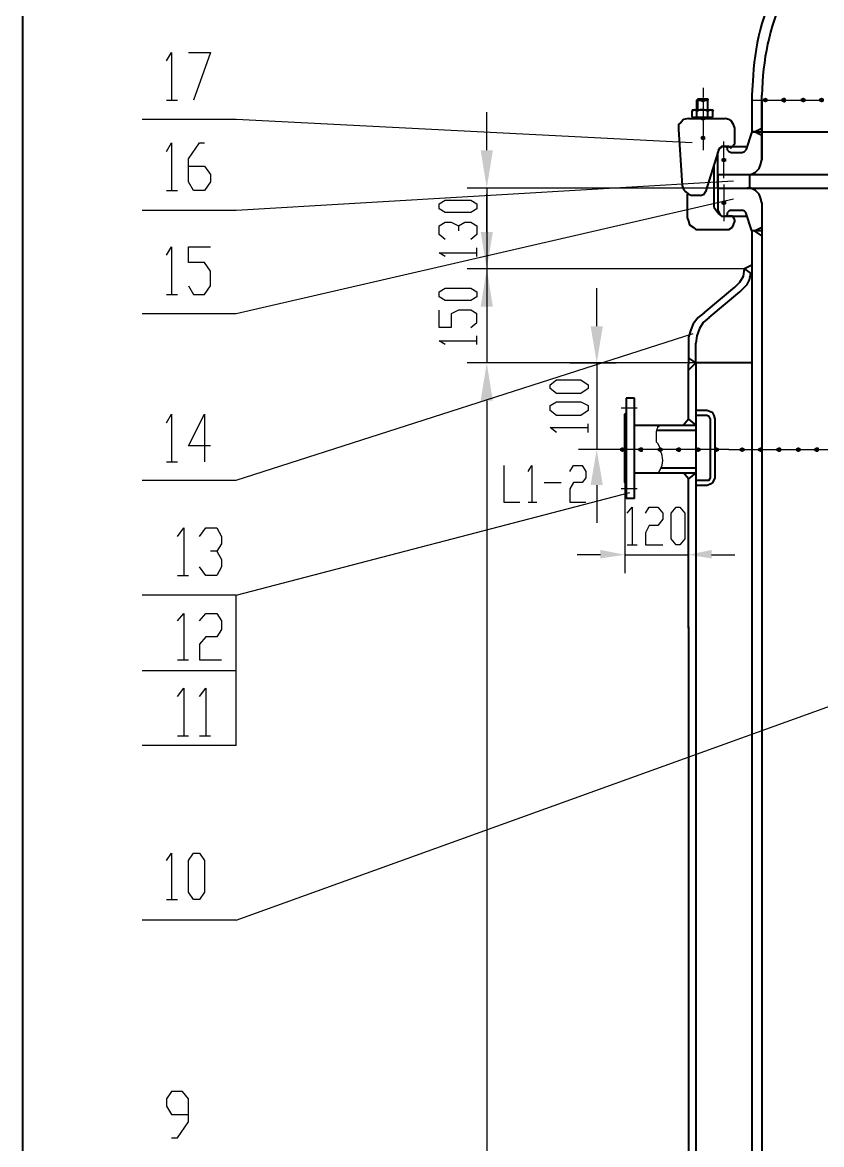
# Model space of a CAD drawing. Header units: millimetres. Extents: x 0 to 822, y 14 to 1153.
# Drawn here: x 43.6 to 161.3, y 682.6 to 847.9 of the extents above; entities that cross this region are included whole.
import ezdxf

# ---------------------------------------------------------------- set-up
doc = ezdxf.new("R2010")
doc.units = ezdxf.units.MM
doc.layers.add('1', color=7, linetype='Continuous')

msp = doc.modelspace()

# ---------------------------------------------------------------- hatches: boundary and pattern name
h = msp.add_hatch(color=0)
h.dxf.hatch_style = 2
h.paths.add_polyline_path([(143.82, 836.061732), (143.46, 836.241732), (143.46, 836.601732), (143.82, 836.781732), (144.18, 836.601732), (144.18, 836.241732)])
h = msp.add_hatch(color=0)
h.dxf.hatch_style = 2
h.paths.add_polyline_path([(153, 836.061732), (152.64, 836.241732), (152.64, 836.601732), (153, 836.781732), (153.36, 836.601732), (153.36, 836.241732)])
h = msp.add_hatch(color=0)
h.dxf.hatch_style = 2
h.paths.add_polyline_path([(155.7, 836.061732), (155.34, 836.241732), (155.34, 836.601732), (155.7, 836.781732), (155.88, 836.781732), (156.06, 836.601732), (156.06, 836.241732), (155.88, 836.061732)])
h = msp.add_hatch(color=0)
h.dxf.hatch_style = 2
h.paths.add_polyline_path([(158.58, 836.061732), (158.22, 836.241732), (158.22, 836.601732), (158.58, 836.781732), (158.94, 836.601732), (158.94, 836.241732)])
h = msp.add_hatch(color=0)
h.dxf.hatch_style = 2
h.paths.add_polyline_path([(161.28, 836.061732), (160.92, 836.241732), (160.92, 836.601732), (161.28, 836.781732), (161.64, 836.601732), (161.64, 836.241732)])
h = msp.add_hatch(color=0)
h.dxf.hatch_style = 2
h.paths.add_polyline_path([(143.82, 833.361732), (143.46, 833.541732), (143.46, 833.901732), (143.82, 834.081732), (144.18, 833.901732), (144.18, 833.541732)])
h = msp.add_hatch(color=0)
h.dxf.hatch_style = 2
h.paths.add_polyline_path([(143.82, 830.481732), (143.46, 830.661732), (143.46, 831.021732), (143.82, 831.201732), (144.18, 831.021732), (144.18, 830.661732)])
h = msp.add_hatch(color=0)
h.dxf.hatch_style = 2
h.paths.add_polyline_path([(111.06, 829.041732), (112.86, 829.041732), (111.96, 823.461732)])
h = msp.add_hatch(color=0)
h.dxf.hatch_style = 2
h.paths.add_polyline_path([(146.88, 827.241732), (146.52, 827.421732), (146.52, 827.781732), (146.88, 827.961732), (147.24, 827.781732), (147.24, 827.421732)])
h = msp.add_hatch(color=0)
h.dxf.hatch_style = 2
h.paths.add_polyline_path([(146.88, 820.941732), (146.52, 821.121732), (146.52, 821.481732), (146.88, 821.661732), (147.24, 821.481732), (147.24, 821.121732)])
h = msp.add_hatch(color=0)
h.dxf.hatch_style = 2
h.paths.add_polyline_path([(111.06, 816.981732), (112.86, 816.981732), (111.96, 811.581732)])
h = msp.add_hatch(color=0)
h.dxf.hatch_style = 2
h.paths.add_polyline_path([(111.06, 806.001732), (112.86, 806.001732), (111.96, 811.581732)])
h = msp.add_hatch(color=0)
h.dxf.hatch_style = 2
h.paths.add_polyline_path([(127.26, 803.121732), (129.06, 803.121732), (128.16, 797.721732)])
h = msp.add_hatch(color=0)
h.dxf.hatch_style = 2
h.paths.add_polyline_path([(111.06, 792.141732), (112.86, 792.141732), (111.96, 797.721732)])
h = msp.add_hatch(color=0)
h.dxf.hatch_style = 2
h.paths.add_polyline_path([(111.06, 792.141732), (112.86, 792.141732), (111.96, 797.721732)])
h = msp.add_hatch(color=0)
h.dxf.hatch_style = 2
h.paths.add_polyline_path([(127.26, 779.721732), (129.06, 779.721732), (128.16, 784.941732)])
h = msp.add_hatch(color=0)
h.dxf.hatch_style = 2
h.paths.add_polyline_path([(131.94, 784.581732), (131.58, 784.761732), (131.58, 785.121732), (131.94, 785.301732), (132.3, 785.121732), (132.3, 784.761732)])
h = msp.add_hatch(color=0)
h.dxf.hatch_style = 2
h.paths.add_polyline_path([(134.64, 784.581732), (134.28, 784.761732), (134.28, 785.121732), (134.64, 785.301732), (134.82, 785.301732), (135, 785.121732), (135, 784.761732), (134.82, 784.581732)])
h = msp.add_hatch(color=0)
h.dxf.hatch_style = 2
h.paths.add_polyline_path([(137.52, 784.581732), (137.16, 784.761732), (137.16, 785.121732), (137.52, 785.301732), (137.88, 785.121732), (137.88, 784.761732)])
h = msp.add_hatch(color=0)
h.dxf.hatch_style = 2
h.paths.add_polyline_path([(140.22, 784.581732), (139.86, 784.761732), (139.86, 785.121732), (140.22, 785.301732), (140.4, 785.301732), (140.58, 785.121732), (140.58, 784.761732), (140.4, 784.581732)])
h = msp.add_hatch(color=0)
h.dxf.hatch_style = 2
h.paths.add_polyline_path([(143.1, 784.581732), (142.74, 784.761732), (142.74, 785.121732), (143.1, 785.301732), (143.46, 785.121732), (143.46, 784.761732)])
h = msp.add_hatch(color=0)
h.dxf.hatch_style = 2
h.paths.add_polyline_path([(145.8, 784.581732), (145.44, 784.761732), (145.44, 785.121732), (145.8, 785.301732), (146.16, 785.121732), (146.16, 784.761732)])
h = msp.add_hatch(color=0)
h.dxf.hatch_style = 2
h.paths.add_polyline_path([(149.58, 784.581732), (149.22, 784.761732), (149.22, 785.121732), (149.58, 785.301732), (149.94, 785.121732), (149.94, 784.761732)])
h = msp.add_hatch(color=0)
h.dxf.hatch_style = 2
h.paths.add_polyline_path([(152.28, 784.581732), (151.92, 784.761732), (151.92, 785.121732), (152.28, 785.301732), (152.64, 785.121732), (152.64, 784.761732)])
h = msp.add_hatch(color=0)
h.dxf.hatch_style = 2
h.paths.add_polyline_path([(154.98, 784.581732), (154.62, 784.761732), (154.62, 785.121732), (154.98, 785.301732), (155.16, 785.301732), (155.34, 785.121732), (155.34, 784.761732), (155.16, 784.581732)])
h = msp.add_hatch(color=0)
h.dxf.hatch_style = 2
h.paths.add_polyline_path([(157.86, 784.581732), (157.5, 784.761732), (157.5, 785.121732), (157.86, 785.301732), (158.22, 785.121732), (158.22, 784.761732)])
h = msp.add_hatch(color=0)
h.dxf.hatch_style = 2
h.paths.add_polyline_path([(160.56, 784.581732), (160.2, 784.761732), (160.2, 785.121732), (160.56, 785.301732), (160.74, 785.301732), (160.92, 785.121732), (160.92, 784.761732), (160.74, 784.581732)])
h = msp.add_hatch(color=0)
h.dxf.hatch_style = 2
h.paths.add_polyline_path([(128.7, 770.181732), (128.7, 768.921732), (132.3, 769.461732)])
h = msp.add_hatch(color=0)
h.dxf.hatch_style = 2
h.paths.add_polyline_path([(145.08, 770.181732), (145.08, 768.921732), (141.66, 769.461732)])

# ---------------------------------------------------------------- linework, layer by layer
at = {"layer": '1', "color": 0, "lineweight": 40}
for points in [[(43.56, 14.721732), (819, 14.721732), (819, 1153.221732), (43.56, 1153.221732), (43.56, 14.721732)], [(142.92, 834.981732), (142.92, 836.421732), (143.1, 836.601732), (144.54, 836.601732)], [(142.92, 836.421732), (144.54, 836.421732)], [(144.54, 836.601732), (144.54, 836.421732)], [(144.54, 834.981732), (144.54, 836.421732)], [(151.02, 837.141732), (151.02, 831.741732)], [(152.46, 831.741732), (152.46, 837.141732)], [(152.46, 836.241732), (152.46, 831.741732)], [(142.2, 834.981732), (145.26, 834.981732)], [(142.2, 834.981732), (142.2, 834.801732)], [(142.92, 834.801732), (142.56, 834.981732), (142.2, 834.801732)], [(142.2, 833.901732), (142.2, 834.801732)], [(144.54, 834.801732), (144, 834.981732), (143.46, 834.981732), (142.92, 834.801732)], [(142.92, 833.901732), (142.92, 834.801732)], [(145.26, 834.801732), (144.9, 834.981732), (144.54, 834.801732)], [(144.54, 833.901732), (144.54, 834.801732)], [(145.26, 834.981732), (145.26, 834.801732)], [(145.26, 833.901732), (145.26, 834.801732)], [(141.66, 833.721732), (140.94, 833.541732), (140.58, 833.181732), (140.22, 832.821732), (140.22, 832.101732)], [(141.66, 833.721732), (147.06, 833.721732)], [(142.2, 833.901732), (145.26, 833.901732)], [(142.38, 833.721732), (142.38, 833.901732)], [(145.08, 833.721732), (142.38, 833.721732)], [(145.08, 833.901732), (145.08, 833.721732)], [(148.5, 832.281732), (148.32, 832.821732), (147.96, 833.361732), (147.6, 833.541732), (147.06, 833.721732)], [(140.22, 832.101732), (140.76, 823.821732)], [(148.5, 829.941732), (148.5, 832.281732)], [(151.02, 831.741732), (150.12, 829.041732)], [(151.38, 831.741732), (151.02, 831.741732)], [(151.02, 831.741732), (247.86, 831.741732)], [(152.46, 831.201732), (151.38, 831.741732), (152.46, 832.281732)], [(152.46, 827.601732), (152.46, 831.741732)], [(152.46, 831.741732), (152.46, 827.601732)], [(147.6, 829.581732), (147.24, 829.581732), (146.7, 829.581732), (146.16, 829.221732), (145.98, 828.681732), (144.18, 822.921732)], [(147.42, 829.041732), (147.42, 829.401732), (147.06, 829.581732), (146.88, 829.581732), (146.52, 829.581732), (146.34, 829.401732)], [(146.88, 829.581732), (150.12, 829.581732)], [(147.6, 829.581732), (147.96, 829.401732), (148.14, 829.581732), (148.32, 829.761732), (148.5, 829.941732)], [(145.98, 828.681732), (146.34, 829.401732)], [(145.98, 823.461732), (145.98, 828.681732)], [(147.42, 829.041732), (147.6, 828.861732), (147.96, 828.681732)], [(147.96, 828.681732), (149.58, 828.681732)], [(149.58, 828.681732), (149.94, 828.861732), (150.12, 829.041732)], [(145.44, 820.581732), (145.44, 826.881732)], [(150.3, 825.441732), (150.84, 825.441732), (151.56, 825.801732), (152.1, 826.341732), (152.28, 826.881732), (152.46, 827.601732)], [(145.98, 825.441732), (247.86, 825.441732)], [(145.98, 825.441732), (145.98, 820.221732)], [(150.66, 825.441732), (150.66, 823.461732)], [(140.76, 823.821732), (140.94, 823.281732), (141.3, 822.921732), (141.66, 822.561732), (142.2, 822.381732)], [(143.46, 822.381732), (144, 822.561732), (144.18, 822.921732)], [(145.98, 823.461732), (247.86, 823.461732)], [(152.46, 821.301732), (152.28, 822.021732), (152.1, 822.561732), (151.56, 823.101732), (150.84, 823.461732), (150.3, 823.461732)], [(141.48, 822.561732), (141.48, 819.141732), (141.66, 818.601732), (141.84, 818.061732), (142.38, 817.701732), (142.74, 817.341732), (143.46, 817.341732)], [(143.46, 822.381732), (142.2, 822.381732)], [(152.46, 821.301732), (152.46, 817.161732)], [(152.46, 821.301732), (152.46, 533.841732)], [(145.44, 820.581732), (146.16, 819.681732)], [(145.98, 820.221732), (146.34, 819.501732)], [(146.16, 819.681732), (146.52, 819.321732), (147.06, 819.321732), (147.6, 819.321732)], [(146.34, 819.501732), (146.52, 819.321732), (146.88, 819.321732), (147.06, 819.321732), (147.42, 819.501732), (147.42, 819.861732)], [(147.96, 820.221732), (147.6, 820.041732), (147.42, 819.861732)], [(147.96, 820.221732), (149.58, 820.221732)], [(150.12, 819.861732), (149.94, 820.041732), (149.58, 820.221732)], [(151.02, 817.161732), (150.12, 819.861732)], [(143.46, 817.341732), (147.24, 817.341732), (147.6, 817.341732), (148.14, 817.701732), (148.32, 818.061732), (148.5, 818.601732), (148.5, 818.781732)], [(146.88, 819.321732), (150.12, 819.321732)], [(148.5, 818.781732), (148.32, 819.141732), (148.14, 819.321732), (147.96, 819.321732), (147.6, 819.321732)], [(151.02, 817.161732), (151.02, 533.841732)], [(152.46, 817.161732), (151.02, 817.161732)], [(152.46, 816.441732), (151.38, 817.161732), (152.46, 817.701732)], [(148.5, 808.881732), (149.22, 809.601732), (149.76, 810.501732), (149.94, 811.581732)], [(151.02, 812.121732), (149.94, 811.581732), (150.84, 810.861732)], [(149.22, 808.161732), (149.76, 808.701732), (150.3, 809.241732), (150.66, 809.961732), (150.84, 810.861732)], [(144, 805.101732), (148.5, 808.881732)], [(144.72, 804.381732), (149.22, 808.161732)], [(144, 805.101732), (143.1, 804.381732), (142.38, 803.481732), (142.02, 802.581732), (141.66, 801.501732), (141.66, 800.421732)], [(144.72, 804.381732), (143.82, 803.661732), (143.28, 802.761732), (142.92, 801.681732), (142.74, 800.601732)], [(141.66, 800.421732), (141.66, 797.541732)], [(142.74, 797.721732), (142.74, 800.601732)], [(141.66, 796.641732), (142.74, 797.721732), (141.66, 798.441732)], [(141.66, 789.441732), (141.66, 797.541732)], [(142.74, 797.721732), (142.74, 530.061732)], [(151.02, 797.721732), (142.74, 797.721732)], [(133.74, 792.501732), (132.48, 792.501732)], [(132.48, 792.501732), (132.48, 777.741732)], [(133.74, 777.741732), (133.74, 792.501732)], [(132.48, 779.901732), (132.3, 780.081732), (132.3, 790.161732), (132.48, 790.341732)], [(144.36, 790.701732), (142.74, 790.701732)], [(144.36, 789.981732), (142.74, 789.981732)], [(145.62, 789.441732), (145.44, 789.981732), (145.26, 790.341732), (144.9, 790.521732), (144.36, 790.701732)], [(144.9, 789.441732), (144.72, 789.801732), (144.36, 789.981732)], [(133.74, 788.541732), (142.74, 788.541732)], [(141.66, 789.441732), (140.94, 788.541732)], [(141.66, 789.441732), (142.74, 788.541732)], [(144.9, 780.801732), (144.9, 789.441732)], [(145.62, 780.801732), (145.62, 789.441732)], [(136.98, 787.821732), (142.74, 787.821732)], [(137.7, 782.241732), (142.74, 782.241732)], [(133.74, 781.521732), (142.74, 781.521732)], [(141.66, 780.621732), (140.94, 781.521732)], [(142.74, 781.521732), (141.66, 780.621732)], [(141.66, 758.661732), (141.66, 780.621732)], [(142.74, 780.441732), (144.36, 780.441732)], [(144.36, 779.721732), (144.9, 779.901732), (145.26, 780.081732), (145.44, 780.441732), (145.62, 780.801732)], [(144.36, 780.441732), (144.72, 780.441732), (144.9, 780.801732)], [(142.74, 779.721732), (144.36, 779.721732)], [(133.74, 777.741732), (132.48, 777.741732)], [(141.66, 758.841732), (141.66, 530.061732)]]:
    msp.add_lwpolyline(points, dxfattribs=at)
at = {"layer": '1', "color": 0, "lineweight": 25}
for points in [[(64.8, 842.181732), (65.52, 843.441732), (65.52, 836.421732)], [(68.04, 843.441732), (71.28, 843.441732), (68.76, 836.421732)], [(143.82, 838.221732), (143.82, 836.781732)], [(64.8, 836.421732), (66.42, 836.421732)], [(143.1, 834.981732), (143.1, 836.601732)], [(143.82, 836.241732), (143.82, 833.901732)], [(144.54, 834.981732), (144.54, 836.601732)], [(151.02, 836.421732), (152.64, 836.421732)], [(153.18, 836.421732), (155.52, 836.421732)], [(156.06, 836.421732), (158.22, 836.421732)], [(158.76, 836.421732), (160.92, 836.421732)], [(111.96, 829.041732), (111.96, 834.621732)], [(142.2, 830.121732), (75.06, 833.541732), (61.2, 833.541732)], [(143.82, 833.361732), (143.82, 831.201732)], [(64.8, 828.861732), (65.52, 830.121732), (65.52, 823.101732)], [(68.04, 826.701732), (70.38, 826.701732), (71.28, 825.441732), (71.28, 824.361732), (70.38, 823.101732), (68.76, 823.101732), (68.04, 824.361732), (68.04, 827.781732), (69.66, 830.121732), (70.38, 830.121732)], [(143.82, 830.661732), (143.82, 829.041732)], [(146.88, 827.961732), (146.88, 830.301732)], [(146.88, 824.901732), (146.88, 827.421732)], [(61.2, 820.221732), (75.06, 820.221732), (148.32, 824.541732)], [(64.8, 823.101732), (66.42, 823.101732)], [(145.98, 823.461732), (109.08, 823.461732)], [(111.96, 823.461732), (111.96, 811.581732)], [(146.88, 824.001732), (146.88, 821.481732)], [(148.32, 821.841732), (75.06, 804.921732), (61.2, 804.921732)], [(110.52, 820.401732), (109.62, 819.861732), (105.84, 819.861732), (104.94, 820.401732), (104.94, 821.121732), (105.84, 821.661732), (109.62, 821.661732), (110.52, 821.121732), (110.52, 820.401732)], [(111.96, 816.981732), (111.96, 822.561732)], [(146.88, 820.941732), (146.88, 818.601732)], [(105.84, 815.901732), (104.94, 816.621732), (104.94, 817.881732), (105.84, 818.421732), (106.74, 818.421732), (107.82, 817.881732), (107.82, 817.161732)], [(107.82, 817.881732), (108.72, 818.421732), (109.62, 818.421732), (110.52, 817.881732), (110.52, 816.621732), (109.62, 815.901732)], [(64.8, 813.561732), (65.52, 814.821732), (65.52, 807.801732)], [(68.04, 809.061732), (68.76, 807.801732), (70.38, 807.801732), (71.28, 809.061732), (71.28, 811.221732), (70.38, 812.481732), (68.04, 812.481732), (68.04, 814.821732), (71.28, 814.821732)], [(110.52, 813.381732), (110.52, 814.641732)], [(105.84, 813.381732), (104.94, 813.921732), (110.52, 813.921732)], [(149.94, 811.581732), (109.08, 811.581732)], [(149.94, 811.581732), (109.08, 811.581732)], [(111.96, 811.581732), (111.96, 797.721732)], [(150.84, 810.861732), (151.02, 810.861732)], [(110.52, 807.441732), (109.62, 806.901732), (105.84, 806.901732), (104.94, 807.441732), (104.94, 808.161732), (105.84, 808.701732), (109.62, 808.701732), (110.52, 808.161732), (110.52, 807.441732)], [(128.16, 803.121732), (128.16, 808.701732)], [(64.8, 807.801732), (66.42, 807.801732)], [(109.62, 802.941732), (110.52, 803.661732), (110.52, 804.921732), (109.62, 805.461732), (107.82, 805.461732), (106.74, 804.921732), (106.74, 802.941732), (104.94, 802.941732), (104.94, 805.461732)], [(111.96, 806.001732), (111.96, 800.421732)], [(61.2, 780.441732), (75.06, 780.441732), (142.38, 802.041732)], [(110.52, 800.421732), (110.52, 801.681732)], [(105.84, 800.421732), (104.94, 800.961732), (110.52, 800.961732)], [(142.74, 797.721732), (109.08, 797.721732)], [(142.74, 797.721732), (109.08, 797.721732)], [(124.2, 797.721732), (131.04, 797.721732)], [(128.16, 797.721732), (128.16, 784.941732)], [(126.9, 793.941732), (125.82, 793.221732), (122.22, 793.221732), (121.32, 793.941732), (121.32, 794.481732), (122.22, 795.201732), (125.82, 795.201732), (126.9, 794.481732), (126.9, 793.941732)], [(111.96, 792.141732), (111.96, 786.561732)], [(111.96, 792.141732), (111.96, 535.641732)], [(126.9, 790.701732), (125.82, 789.981732), (122.22, 789.981732), (121.32, 790.701732), (121.32, 791.421732), (122.22, 791.961732), (125.82, 791.961732), (126.9, 791.421732), (126.9, 790.701732)], [(64.8, 788.901732), (65.52, 790.161732), (65.52, 783.141732)], [(71.28, 785.481732), (68.04, 785.481732), (70.38, 790.161732), (70.38, 783.141732)], [(134.1, 791.061732), (131.76, 791.061732)], [(126.9, 787.461732), (126.9, 788.721732)], [(122.22, 787.461732), (121.32, 788.181732), (126.9, 788.181732)], [(130.14, 784.941732), (125.46, 784.941732)], [(131.76, 784.941732), (130.14, 784.941732)], [(134.46, 784.941732), (132.3, 784.941732)], [(137.16, 784.941732), (135, 784.941732)], [(140.04, 784.941732), (137.7, 784.941732)], [(142.74, 784.941732), (140.58, 784.941732)], [(145.62, 784.941732), (143.28, 784.941732)], [(147.6, 784.941732), (146.16, 784.941732)], [(147.6, 784.941732), (149.22, 784.941732)], [(149.76, 784.941732), (152.1, 784.941732)], [(152.64, 784.941732), (154.8, 784.941732)], [(155.34, 784.941732), (157.5, 784.941732)], [(158.04, 784.941732), (160.38, 784.941732)], [(160.92, 784.941732), (163.08, 784.941732)], [(64.8, 783.141732), (66.42, 783.141732)], [(114.48, 782.601732), (114.48, 777.201732), (116.82, 777.201732)], [(118.08, 781.701732), (118.62, 782.601732), (118.62, 777.201732)], [(124.2, 781.701732), (124.74, 782.601732), (126, 782.601732), (126.54, 781.701732), (126.54, 780.801732), (126, 780.081732), (124.74, 780.081732), (124.2, 779.181732), (124.2, 777.201732), (126.54, 777.201732)], [(120.42, 780.081732), (122.94, 780.081732)], [(132.3, 780.081732), (132.3, 766.761732)], [(75.06, 741.381732), (75.06, 763.521732), (133.02, 778.641732)], [(128.16, 779.721732), (128.16, 774.141732)], [(134.1, 779.181732), (131.76, 779.181732)], [(75.06, 715.641732), (247.32, 777.741732)], [(118.08, 777.201732), (119.34, 777.201732)], [(132.66, 775.581732), (133.38, 776.481732), (133.38, 770.901732)], [(135.36, 775.581732), (135.9, 776.481732), (137.16, 776.481732), (137.88, 775.581732), (137.88, 774.681732), (137.16, 773.781732), (135.9, 773.781732), (135.36, 772.701732), (135.36, 770.901732), (137.88, 770.901732)], [(139.86, 770.901732), (139.14, 771.801732), (139.14, 775.581732), (139.86, 776.481732), (140.4, 776.481732), (141.12, 775.581732), (141.12, 771.801732), (140.4, 770.901732), (139.86, 770.901732)], [(66.42, 772.161732), (67.32, 773.421732), (67.32, 766.401732)], [(69.66, 772.161732), (70.56, 773.421732), (72.18, 773.421732), (72.9, 772.161732), (72.9, 771.081732), (72.18, 770.001732), (71.28, 770.001732)], [(141.66, 773.241732), (141.66, 766.761732)], [(132.66, 770.901732), (134.1, 770.901732)], [(72.18, 770.001732), (72.9, 768.741732), (72.9, 767.661732), (72.18, 766.401732), (70.56, 766.401732), (69.66, 767.661732)], [(128.7, 769.461732), (125.28, 769.461732)], [(132.3, 769.461732), (141.66, 769.461732)], [(145.08, 769.461732), (148.5, 769.461732)], [(66.42, 766.401732), (68.04, 766.401732)], [(75.06, 763.521732), (61.2, 763.521732)], [(66.42, 759.741732), (67.32, 760.821732), (67.32, 753.981732)], [(69.66, 759.741732), (70.56, 760.821732), (72.18, 760.821732), (72.9, 759.741732), (72.9, 758.481732), (72.18, 757.401732), (70.56, 757.401732), (69.66, 756.321732), (69.66, 753.981732), (72.9, 753.981732)], [(66.42, 753.981732), (68.04, 753.981732)], [(75.06, 752.361732), (61.2, 752.361732)], [(66.42, 748.581732), (67.32, 749.841732), (67.32, 742.821732)], [(69.66, 748.581732), (70.56, 749.841732), (70.56, 742.821732)], [(66.42, 742.821732), (68.04, 742.821732)], [(69.66, 742.821732), (71.28, 742.821732)], [(75.06, 741.381732), (61.2, 741.381732)], [(64.8, 724.461732), (65.52, 725.541732), (65.52, 718.701732)], [(68.76, 718.701732), (68.04, 719.781732), (68.04, 724.461732), (68.76, 725.541732), (69.66, 725.541732), (70.38, 724.461732), (70.38, 719.781732), (69.66, 718.701732), (68.76, 718.701732)], [(64.8, 718.701732), (66.42, 718.701732)], [(75.06, 715.641732), (61.2, 715.641732)], [(65.52, 683.601732), (66.42, 683.601732), (68.04, 685.941732), (68.04, 689.361732), (67.14, 690.441732), (65.52, 690.441732), (64.8, 689.361732), (64.8, 688.281732), (65.52, 687.021732), (68.04, 687.021732)]]:
    msp.add_lwpolyline(points, dxfattribs=at)
at = {"layer": '1', "color": 0, "lineweight": 40}
for points in [[(167.76, 868.101732), (167.76, 868.101732), (165.42, 866.481732), (165.42, 866.481732), (157.14, 860.181732), (151.74, 850.461732), (151.2, 840.021732), (151.2, 840.021732), (151.02, 837.141732), (151.02, 837.141732)], [(168.48, 866.841732), (168.48, 866.841732), (166.14, 865.221732), (166.14, 865.221732), (158.22, 858.921732), (153.54, 850.101732), (152.64, 840.021732), (152.64, 840.021732), (152.46, 837.141732), (152.46, 837.141732)]]:
    msp.add_open_spline(points, degree=3, knots=[0, 0, 0, 0, 1, 1, 1, 2, 2, 2, 3, 3, 3, 3], dxfattribs=at)
at = {"layer": '1', "color": 0, "lineweight": 25}
msp.add_open_spline([(137.34, 781.521732), (137.34, 781.521732), (137.34, 781.521732), (137.34, 781.521732), (137.34, 781.521732), (137.34, 781.701732), (137.34, 781.701732), (137.88, 782.421732), (138.06, 783.501732), (137.7, 784.401732), (137.7, 784.401732), (137.52, 784.761732), (137.52, 784.761732), (137.52, 784.761732), (137.52, 785.121732), (137.52, 785.121732), (137.52, 785.121732), (137.34, 785.481732), (137.34, 785.481732), (137.34, 785.481732), (137.16, 785.841732), (137.16, 785.841732), (137.16, 785.841732), (136.98, 786.021732), (136.98, 786.021732), (136.98, 786.021732), (136.98, 786.381732), (136.98, 786.381732), (136.98, 786.381732), (136.98, 786.741732), (136.98, 786.741732), (136.98, 786.741732), (136.98, 787.281732), (136.98, 787.281732), (136.98, 787.641732), (136.98, 788.001732), (137.16, 788.181732), (137.16, 788.181732), (137.16, 788.361732), (137.16, 788.361732), (137.16, 788.361732), (137.34, 788.361732), (137.34, 788.361732), (137.34, 788.361732), (137.34, 788.541732), (137.34, 788.541732), (137.34, 788.541732), (137.34, 788.541732), (137.34, 788.541732), (137.34, 788.541732), (137.34, 788.541732), (137.34, 788.541732)], degree=3, knots=[0, 0, 0, 0, 1, 1, 1, 2, 2, 2, 3, 3, 3, 4, 4, 4, 5, 5, 5, 6, 6, 6, 7, 7, 7, 8, 8, 8, 9, 9, 9, 10, 10, 10, 11, 11, 11, 12, 12, 12, 13, 13, 13, 14, 14, 14, 15, 15, 15, 16, 16, 16, 17, 17, 17, 17], dxfattribs=at)

doc.saveas('drawing.dxf')
